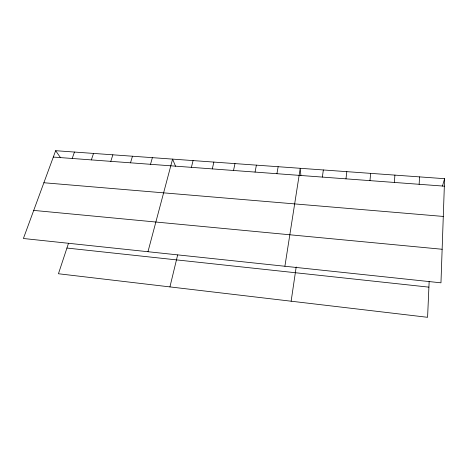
<?xml version="1.0" encoding="UTF-8"?>
<svg xmlns="http://www.w3.org/2000/svg" width="468" height="468" viewBox="0 0 468 468"><rect width="100%" height="100%" fill="white"/><g stroke="black" fill="none" stroke-linecap="round" stroke-linejoin="round"><path stroke-width="0.7" d="M444.6 178.688L440.967 282.824L23.4 238.499L55.651 150.696L444.6 178.688L442.441 186.141M429.162 281.356L427.582 317.304L58.441 273.751L68.521 243.237M419.141 184.287L419.55 176.881M394.349 182.444L394.91 175.108M369.966 180.63L370.668 173.365M345.975 178.846L346.817 171.651M322.364 177.085L323.341 169.96M291.137 301.205L296.191 266.959M284.901 266.257L300.234 168.299L300.906 175.541M276.921 173.704L278.15 166.707M255.054 172.078L256.4 165.145M233.52 170.475L234.977 163.601M212.302 168.895L213.87 162.08M169.931 286.907L177.653 254.966M191.394 167.339L193.073 160.588M147.97 251.72L172.581 159.108L175.553 166.269M150.509 164.297L152.387 157.657M130.502 162.811L132.485 156.224M110.793 161.343L112.864 154.814M91.359 159.898L93.524 153.422M72.201 158.471L74.453 152.047M53.311 157.067L444.337 186.165M43.881 182.748L443.284 216.438M33.719 210.407L442.137 249.263M66.93 248.052L428.91 287.147M55.651 150.696L60.571 157.757"/></g></svg>
